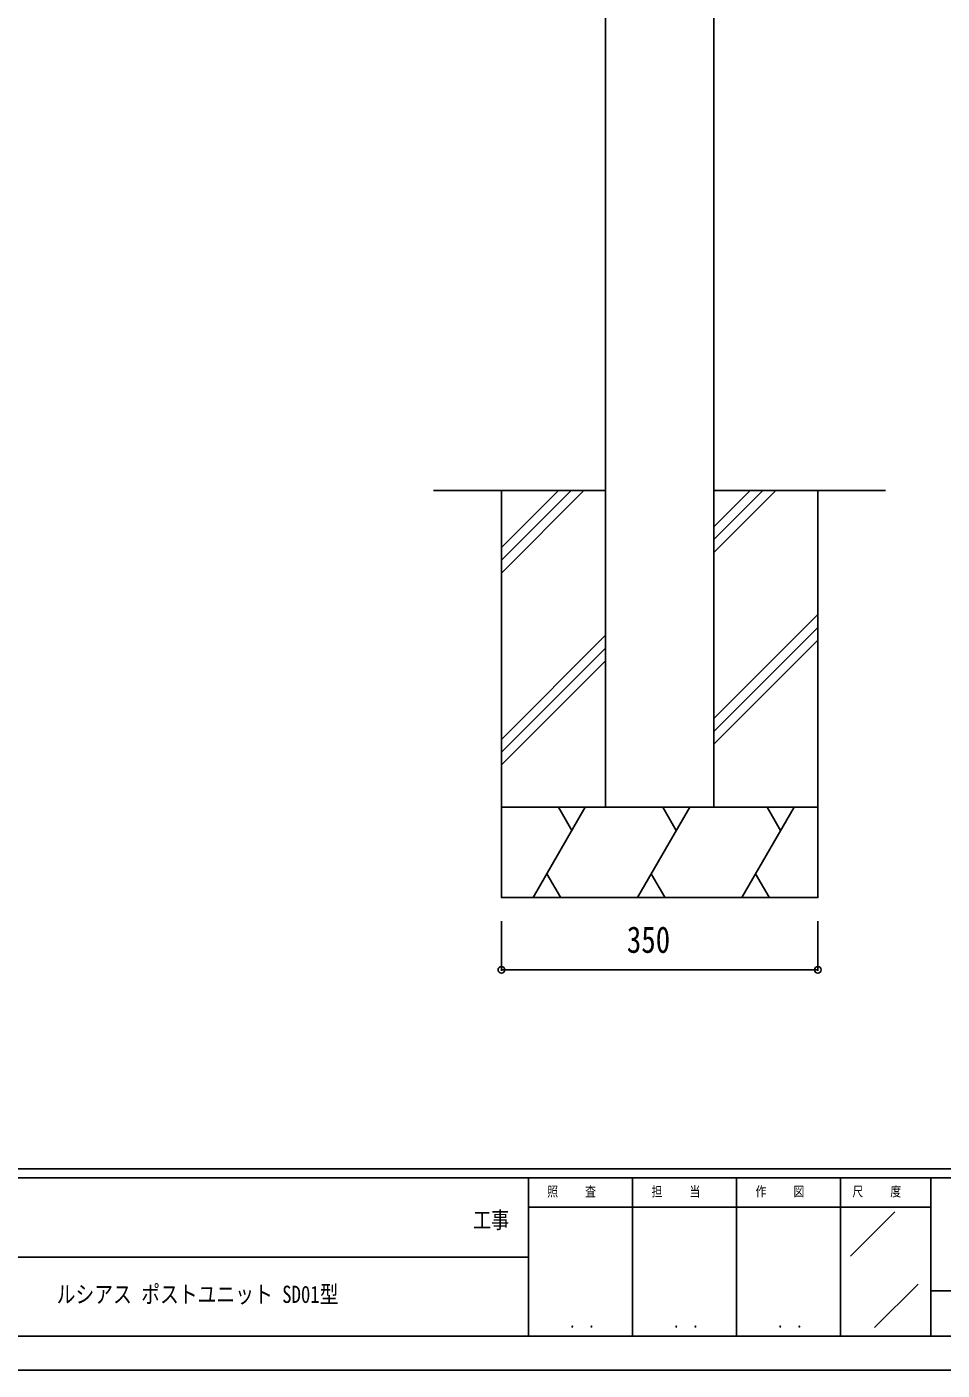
# Model space of a CAD drawing. Units: millimetres, scale not verified. Extents: x -2102 to 2102, y -1485 to 1485.
# Drawn here: x 93 to 1105, y -1485 to 0 of the extents above; entities that cross this region are included whole.
import ezdxf
from ezdxf.enums import TextEntityAlignment as Align

# ---------------------------------------------------------------- set-up
doc = ezdxf.new("R2010")
doc.units = ezdxf.units.MM
doc.header["$LTSCALE"] = 8
for name, color, linetype in [('0-1_USER1', 3, 'Continuous'), ('0-4_YKK_A1', 4, 'Continuous'), ('0-5_YKK_D', 6, 'Continuous'), ('0-6_YKK_ZWAK', 7, 'Continuous')]:
    doc.layers.add(name, color=color, linetype=linetype)
doc.styles.add('ＭＳ ゴシック', font='')
doc.styles.get('ＭＳ ゴシック').set_extended_font_data('MS Gothic')

msp = doc.modelspace()

# ---------------------------------------------------------------- linework, layer by layer
at = {"layer": '0-4_YKK_A1'}
for p, q in [((732.51, -512.5), (732.51, 882)), ((852.51, 882), (852.51, -512.5)), ((732.51, -512.5), (542.51, -512.5)), ((617.51, -512.5), (732.51, -512.5)), ((617.51, -575.52), (680.529, -512.5)), ((617.51, -589.662), (694.671, -512.5)), ((617.51, -603.804), (708.814, -512.5)), ((1042.51, -512.5), (852.51, -512.5)), ((852.51, -552.652), (892.661, -512.5)), ((852.51, -566.794), (906.804, -512.5)), ((852.51, -580.936), (920.946, -512.5)), ((852.51, -764.784), (967.51, -649.784)), ((852.51, -778.926), (967.51, -663.926)), ((617.51, -787.652), (732.51, -672.652)), ((852.51, -793.068), (967.51, -678.068)), ((617.51, -801.794), (732.51, -686.794)), ((617.51, -815.936), (732.51, -700.936)), ((652.542, -962.5), (710.277, -862.5)), ((680.543, -862.5), (695.41, -888.251)), ((768.012, -962.5), (825.747, -862.5)), ((796.013, -862.5), (810.88, -888.251)), ((883.482, -962.5), (941.217, -862.5)), ((911.483, -862.5), (926.35, -888.251)), ((966.925, -862.5), (967.51, -861.916)), ((682.675, -962.27), (667.675, -936.289)), ((798.145, -962.27), (783.145, -936.289)), ((913.615, -962.27), (898.615, -936.289)), ((622.675, -962.27), (622.808, -962.5)), ((738.145, -962.27), (738.278, -962.5)), ((853.615, -962.27), (853.748, -962.5))]:
    msp.add_line(p, q, dxfattribs=at)
for points in [[(852.51, -512.5), (967.51, -512.5), (967.51, -862.5), (617.51, -862.5), (617.51, -512.5)], [(732.51, -512.5), (732.51, -862.5), (852.51, -862.5), (852.51, -512.5)]]:
    msp.add_lwpolyline(points, dxfattribs=at)
msp.add_lwpolyline([(617.51, -862.5), (967.51, -862.5), (967.51, -962.5), (617.51, -962.5)], close=True, dxfattribs=at)
at = {"layer": '0-5_YKK_D'}
for p, q in [((617.51, -988.5), (617.51, -1043.5)), ((967.51, -988.5), (967.51, -1043.5)), ((617.51, -1042.5), (967.51, -1042.5))]:
    msp.add_line(p, q, dxfattribs=at)
for centre in [(617.51, -1042.5), (967.51, -1042.5)]:
    msp.add_circle(centre, 3.75, dxfattribs=at)
at = {"layer": '0-6_YKK_ZWAK'}
for p, q in [((1947.51, -1262.5), (-1952.49, -1262.5)), ((647.51, -1272.5), (-2.49, -1272.5)), ((762.51, -1272.5), (762.51, -1447.5)), ((877.51, -1272.5), (877.51, -1447.5)), ((992.51, -1272.5), (992.51, -1447.5)), ((1092.51, -1272.5), (992.51, -1272.5)), ((1608.76, -1272.5), (1092.51, -1272.5)), ((1092.51, -1272.5), (1092.51, -1447.5)), ((992.51, -1305), (647.51, -1305)), ((992.51, -1305), (1092.51, -1305)), ((1003.552, -1359.146), (1052.519, -1310.179)), ((-2.49, -1360), (647.51, -1360)), ((1030.336, -1437.994), (1078.446, -1389.884)), ((1092.51, -1397.5), (1608.76, -1397.5)), ((-2.49, -1447.5), (647.51, -1447.5)), ((647.51, -1447.5), (992.51, -1447.5)), ((992.51, -1447.5), (1092.51, -1447.5)), ((1092.51, -1447.5), (1608.76, -1447.5))]:
    msp.add_line(p, q, dxfattribs=at)
msp.add_lwpolyline([(-2102.5, -1485), (2102.5, -1485), (2102.5, 1485), (-2102.5, 1485)], close=True, dxfattribs=at)
msp.add_lwpolyline([(992.51, -1272.5), (647.51, -1272.5), (647.51, -1447.5)], dxfattribs=at)

# ---------------------------------------------------------------- texts
at = {"layer": '0-1_USER1', "style": 'ＭＳ ゴシック', "width": 0.8}
msp.add_text('ルシアス ポストユニット SD01型', height=19.06, dxfattribs=at).set_placement((125.475, -1416.431), align=Align.BOTTOM_LEFT)
at = {"layer": '0-5_YKK_D', "style": 'ＭＳ ゴシック', "width": 0.8}
msp.add_text('350', height=29.33, dxfattribs=at).set_placement((756.243, -1032.5), align=Align.BOTTOM_LEFT)
at = {"layer": '0-6_YKK_ZWAK', "style": 'ＭＳ ゴシック', "width": 0.8}
for s, height, p in [('照     査', 11, (668.21, -1296.25)), ('担     当', 11, (783.61, -1296.25)), ('作     図', 11, (898.61, -1296.25)), ('尺     度', 11, (1005.71, -1296.25)), ('工事', 18.33, (586.167, -1333.733)), ('． ．', 12.96, (692.5, -1442.176)), ('． ．', 12.96, (807.5, -1442.176)), ('． ．', 12.96, (922.5, -1442.176))]:
    msp.add_text(s, height=height, dxfattribs=at).set_placement(p, align=Align.BOTTOM_LEFT)

doc.saveas('drawing.dxf')
